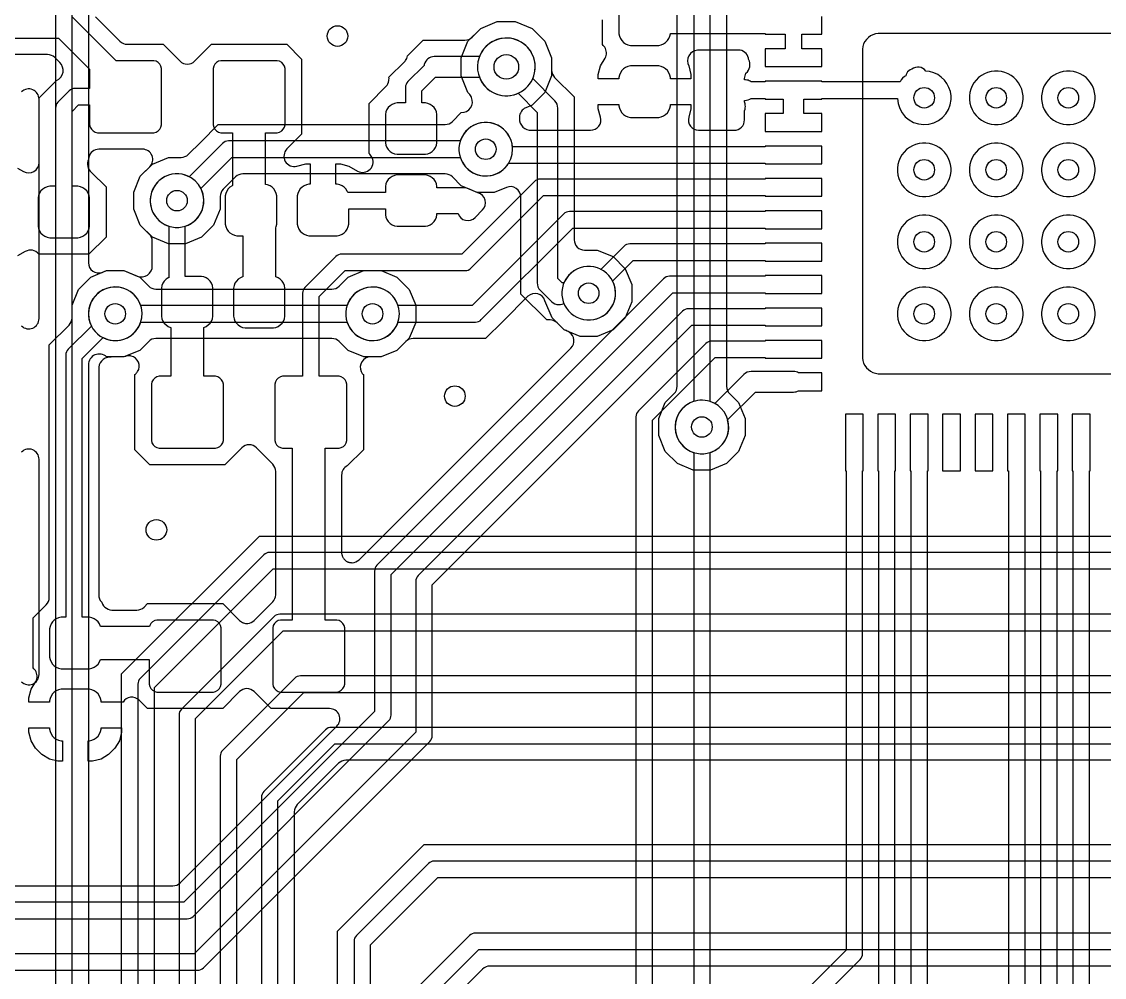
# Model space of a CAD drawing. Header units: millimetres. Extents: x -12.6 to 79.4, y -27 to 65.1.
# Drawn here: x 57.72 to 71.08, y 4.51 to 16.31 of the extents above; entities that cross this region are included whole.
import ezdxf

# ---------------------------------------------------------------- set-up
doc = ezdxf.new("R2010")
doc.units = ezdxf.units.MM

msp = doc.modelspace()

# ---------------------------------------------------------------- linework, layer by layer
at = {"layer": '16_copper'}
for points in [[(65.092, 16.466), (65.092, 16.157), (65.098, 16.126), (65.11, 16.098), (65.127, 16.072), (65.149, 16.049), (65.175, 16.032), (65.204, 16.02), (65.235, 16.014), (65.584, 16.014), (65.614, 16.02), (65.643, 16.032), (65.669, 16.049), (65.691, 16.072), (65.709, 16.098), (65.721, 16.126), (65.727, 16.157), (65.727, 16.159), (66.896, 16.159), (66.896, 16.151), (67.145, 16.151), (67.145, 15.971), (66.896, 15.971), (66.896, 15.751), (67.596, 15.751), (67.596, 15.971), (67.348, 15.971), (67.348, 16.151), (67.596, 16.151), (67.596, 16.371)], [(72.103, 16.161), (68.29, 16.161), (68.257, 16.156), (68.226, 16.146), (68.196, 16.131), (68.17, 16.111), (68.146, 16.088), (68.127, 16.061), (68.112, 16.032), (68.102, 16), (68.096, 15.968), (68.096, 12.154), (68.102, 12.122), (68.112, 12.09), (68.127, 12.061), (68.146, 12.034), (68.17, 12.011), (68.196, 11.991), (68.226, 11.976), (68.257, 11.966), (68.29, 11.961), (72.103, 11.961)]]:
    msp.add_lwpolyline(points, dxfattribs=at)
for points in [[(54.754, 16.104), (58.179, 16.104), (58.561, 15.722), (58.561, 15.482), (58.382, 15.482, 0.198912), (58.31, 15.452), (58.17, 15.312, 0.198912), (58.141, 15.24), (58.141, 14.275), (58.069, 14.275), (58.038, 14.268), (58.009, 14.256), (57.983, 14.239), (57.961, 14.217), (57.943, 14.191), (57.931, 14.162), (57.925, 14.131), (57.925, 13.783), (57.931, 13.752), (57.943, 13.723), (57.961, 13.697), (57.983, 13.675), (58.009, 13.658), (58.038, 13.646), (58.069, 13.639), (58.417, 13.639), (58.448, 13.646), (58.477, 13.658), (58.503, 13.675), (58.525, 13.697), (58.542, 13.723), (58.554, 13.752), (58.56, 13.783), (58.56, 14.131), (58.554, 14.162), (58.542, 14.191), (58.525, 14.217), (58.503, 14.239), (58.477, 14.256), (58.448, 14.268), (58.417, 14.275), (58.344, 14.275), (58.344, 15.198), (58.424, 15.278), (58.561, 15.278), (58.561, 15.032), (58.568, 15.004), (58.583, 14.978), (58.603, 14.958), (58.629, 14.943), (58.657, 14.936), (59.353, 14.936), (59.381, 14.943), (59.407, 14.958), (59.427, 14.978), (59.442, 15.004), (59.45, 15.032), (59.45, 15.728), (59.442, 15.756), (59.427, 15.782), (59.407, 15.802), (59.381, 15.817), (59.353, 15.825), (58.889, 15.825), (58.35, 16.364, 0.198912)], [(58.635, 16.366), (58.936, 16.065, 0.198912), (59.026, 16.028), (59.469, 16.028), (59.677, 15.819, 0.414214), (59.857, 15.819), (60.065, 16.028), (60.993, 16.028), (61.177, 15.844), (61.177, 14.916), (60.996, 14.735, 0.767333), (61.118, 14.523), (61.229, 14.552), (61.283, 14.552), (61.283, 14.299), (61.268, 14.299), (61.237, 14.292), (61.208, 14.28), (61.182, 14.263), (61.16, 14.241), (61.142, 14.215), (61.131, 14.186), (61.124, 14.155), (61.124, 13.807), (61.131, 13.776), (61.142, 13.747), (61.16, 13.721), (61.182, 13.699), (61.208, 13.682), (61.237, 13.67), (61.268, 13.664), (61.616, 13.664), (61.647, 13.67), (61.676, 13.682), (61.702, 13.699), (61.724, 13.721), (61.741, 13.747), (61.753, 13.776), (61.759, 13.807), (61.759, 13.996), (62.212, 13.996), (62.212, 13.923), (62.218, 13.893), (62.23, 13.864), (62.247, 13.838), (62.269, 13.816), (62.295, 13.798), (62.324, 13.786), (62.355, 13.78), (62.704, 13.78), (62.734, 13.786), (62.763, 13.798), (62.789, 13.816), (62.811, 13.838), (62.829, 13.864), (62.841, 13.893), (62.847, 13.923), (62.847, 13.939), (63.107, 13.939, 0.560018), (63.318, 13.888), (63.411, 13.982, 0.565724), (63.353, 14.194), (63.227, 14.247, 0.098497), (63.178, 14.256), (62.847, 14.256), (62.847, 14.272), (62.841, 14.303), (62.829, 14.332), (62.811, 14.358), (62.789, 14.38), (62.763, 14.397), (62.734, 14.409), (62.704, 14.415), (62.355, 14.415), (62.324, 14.409), (62.295, 14.397), (62.269, 14.38), (62.247, 14.358), (62.23, 14.332), (62.218, 14.303), (62.212, 14.272), (62.212, 14.199), (61.748, 14.199), (61.741, 14.215), (61.724, 14.241), (61.702, 14.263), (61.676, 14.28), (61.647, 14.292), (61.616, 14.299), (61.601, 14.299), (61.601, 14.552), (61.655, 14.552), (61.76, 14.524), (61.866, 14.463, 0.79252), (62.037, 14.646), (62.026, 14.66, 0.040017), (62.009, 14.678), (62.009, 15.295), (62.218, 15.505, 0.168017), (62.254, 15.58), (62.255, 15.588, 0.049305), (62.255, 15.62), (62.447, 15.812, 0.021326), (62.454, 15.82), (62.459, 15.827, 0.10472), (62.482, 15.883), (62.677, 16.078), (63.191, 16.078, 0.198912), (63.28, 16.115), (63.387, 16.222), (63.592, 16.307), (63.814, 16.307), (64.02, 16.222), (64.177, 16.065), (64.262, 15.859), (64.262, 15.637), (64.177, 15.431), (64.02, 15.274), (63.942, 15.242), (63.933, 15.237), (63.924, 15.233, 0.128759), (63.88, 15.187), (63.876, 15.178, 0.110875), (63.864, 15.114), (63.865, 15.11, 0.447348), (64.015, 14.966), (64.743, 14.966, 0.49315), (64.866, 15.126), (64.838, 15.229), (64.838, 15.284), (65.092, 15.284), (65.092, 15.268), (65.098, 15.237), (65.11, 15.209), (65.127, 15.183), (65.149, 15.16), (65.175, 15.143), (65.204, 15.131), (65.235, 15.125), (65.584, 15.125), (65.614, 15.131), (65.643, 15.143), (65.669, 15.16), (65.691, 15.183), (65.709, 15.209), (65.721, 15.237), (65.727, 15.268), (65.727, 15.284), (65.981, 15.284), (65.981, 15.229), (65.953, 15.126, 0.49315), (66.076, 14.966), (66.515, 14.966, 0.414214), (66.642, 15.093), (66.642, 15.204), (66.649, 15.228, 0.112245), (66.649, 15.294), (66.642, 15.318, -0.00117), (66.642, 15.334), (66.648, 15.334, 0.161456), (66.723, 15.359), (66.896, 15.359), (66.896, 15.351), (67.119, 15.351), (67.119, 15.171), (66.896, 15.171), (66.896, 14.951), (67.596, 14.951), (67.596, 15.171), (67.373, 15.171), (67.373, 15.351), (67.596, 15.351), (67.596, 15.359), (68.529, 15.359, 0.956717), (69.19, 15.345), (69.19, 15.389, 0.339454), (68.924, 15.692), (68.881, 15.697, 0.412457), (68.707, 15.719), (68.684, 15.71, 0.188315), (68.636, 15.654), (68.632, 15.636), (68.616, 15.628), (68.593, 15.611), (68.575, 15.589), (68.563, 15.564), (68.562, 15.563), (67.596, 15.563), (67.596, 15.571), (66.896, 15.571), (66.896, 15.563), (66.724, 15.563, 0.114873), (66.671, 15.586), (66.656, 15.587, -0.004042), (66.642, 15.588), (66.642, 15.604), (66.66, 15.669, 0.35116), (66.692, 15.842), (66.691, 15.855, 0.355417), (66.566, 15.956), (66.06, 15.956, 0.509995), (65.953, 15.761), (65.981, 15.656), (65.981, 15.601), (65.727, 15.601), (65.727, 15.617), (65.721, 15.648), (65.709, 15.676), (65.691, 15.702), (65.669, 15.725), (65.643, 15.742), (65.614, 15.754), (65.584, 15.76), (65.235, 15.76), (65.204, 15.754), (65.175, 15.742), (65.149, 15.725), (65.127, 15.702), (65.11, 15.676), (65.098, 15.648), (65.092, 15.617), (65.092, 15.601), (64.838, 15.601), (64.838, 15.656), (64.866, 15.761), (64.922, 15.857, 0.284787), (64.917, 15.991), (64.906, 16.004, 0.039956), (64.889, 16.023), (64.889, 16.329, 0.198912)], [(57.672, 14.5), (57.747, 14.457, 0.577351), (57.937, 14.567), (57.937, 15.366), (58.153, 15.582, 0.54388), (58.193, 15.802), (58.132, 15.863, 0.198903), (58.042, 15.9), (57.099, 15.9, 0.820693)], [(57.227, 5.639), (59.587, 5.639, 0.198912), (59.677, 5.676), (61.612, 7.61, 0.668179), (61.522, 7.827), (60.8, 7.827), (60.592, 8.036, 0.414214), (60.412, 8.036), (60.204, 7.827), (59.276, 7.827), (59.172, 7.931, 0.488147), (58.974, 7.906), (58.702, 7.906), (58.702, 7.922), (58.696, 7.953), (58.684, 7.982), (58.666, 8.008), (58.644, 8.03), (58.618, 8.047), (58.589, 8.059), (58.559, 8.065), (58.21, 8.065), (58.179, 8.059), (58.15, 8.047), (58.124, 8.03), (58.102, 8.008), (58.085, 7.982), (58.073, 7.953), (58.067, 7.922), (58.067, 7.906), (57.813, 7.906), (57.813, 7.961), (57.841, 8.066), (57.896, 8.162, 0.284787), (57.892, 8.296), (57.881, 8.31, 0.039956), (57.864, 8.328), (57.864, 8.945), (58.027, 9.109, 0.198912), (58.064, 9.199), (58.064, 12.318), (58.307, 12.56, 0.198912), (58.344, 12.65), (58.344, 12.806), (58.425, 13.002), (58.575, 13.152), (58.771, 13.233), (58.983, 13.233), (59.147, 13.166, 0.549128), (59.334, 13.295), (59.334, 13.595, 0.198912), (59.297, 13.685), (59.187, 13.795), (59.106, 13.991), (59.106, 14.203), (59.187, 14.399), (59.303, 14.515, 0.668185), (59.214, 14.732), (58.674, 14.732, 0.3458), (58.551, 14.635), (58.547, 14.607, 0.338273), (58.584, 14.445), (58.764, 14.266), (58.764, 13.648), (58.552, 13.436), (57.934, 13.436, 0.379162), (57.768, 13.469), (57.672, 13.414)], [(30.135, 5.232), (59.766, 5.232, 0.198912), (59.838, 5.262), (62.251, 7.675, 0.198912), (62.281, 7.747), (62.281, 9.483), (65.757, 12.959), (66.896, 12.959), (66.896, 12.951), (67.596, 12.951), (67.596, 13.171), (66.896, 13.171), (66.896, 13.163), (65.715, 13.163, 0.198912), (65.643, 13.133), (62.107, 9.597, 0.198912), (62.078, 9.525), (62.078, 7.789), (59.724, 5.436), (30.135, 5.436)], [(33.555, 4.597), (59.893, 4.597, 0.198912), (59.965, 4.627), (62.759, 7.421, 0.198912), (62.789, 7.493), (62.789, 9.356), (65.992, 12.559), (66.896, 12.559), (66.896, 12.551), (67.596, 12.551), (67.596, 12.771), (66.896, 12.771), (66.896, 12.763), (65.95, 12.763, 0.198912), (65.878, 12.733), (62.615, 9.47, 0.198912), (62.586, 9.398), (62.586, 7.535), (59.851, 4.801), (33.552, 4.801)], [(55.078, -3.404), (58.039, -3.404, 0.198912), (58.111, -3.374), (65.477, 3.992, 0.198912), (65.507, 4.064), (65.507, 11.388), (66.278, 12.159), (66.896, 12.159), (66.896, 12.151), (67.596, 12.151), (67.596, 12.371), (66.896, 12.371), (66.896, 12.363), (66.236, 12.363, 0.198912), (66.164, 12.333), (65.333, 11.502, 0.198912), (65.303, 11.43), (65.303, 4.106), (57.997, -3.2), (55.078, -3.2)], [(29.17, -4.039), (58.293, -4.039, 0.198912), (58.365, -4.009), (66.188, 3.814, 0.198912), (66.218, 3.886), (66.218, 10.988, 0.401692), (66.434, 11.391), (66.778, 11.734), (67.246, 11.734, 0.129219), (67.309, 11.751), (67.596, 11.751), (67.596, 11.971), (67.309, 11.971, 0.130006), (67.246, 11.988), (66.725, 11.988, 0.198912), (66.635, 11.951), (66.276, 11.592, 0.959307), (65.932, 11.028), (65.97, 11.006, 0.036464), (66.015, 10.988), (66.015, 3.928), (58.251, -3.835), (29.17, -3.835)], [(13.117, -5.944), (59.004, -5.944, 0.198912), (59.076, -5.914), (68.868, 3.878, 0.198912), (68.898, 3.95), (68.898, 10.761), (68.906, 10.761), (68.906, 11.461), (68.686, 11.461), (68.686, 10.761), (68.695, 10.761), (68.695, 3.992), (58.962, -5.74), (13.117, -5.74)], [(37.729, -4.674), (58.623, -4.674, 0.198912), (58.695, -4.644), (68.068, 4.729, 0.198912), (68.098, 4.801), (68.098, 10.761), (68.106, 10.761), (68.106, 11.461), (67.886, 11.461), (67.886, 10.761), (67.895, 10.761), (67.895, 4.843), (58.581, -4.47), (37.729, -4.47)], [(57.328, -10.837), (70.468, 2.303, 0.198912), (70.498, 2.375), (70.498, 10.761), (70.506, 10.761), (70.506, 11.461), (70.286, 11.461), (70.286, 10.761), (70.295, 10.761), (70.295, 2.417), (57.154, -10.723, 0.254524)], [(57.425, -11.502), (70.868, 1.941, 0.198912), (70.898, 2.013), (70.898, 10.761), (70.906, 10.761), (70.906, 11.461), (70.686, 11.461), (70.686, 10.761), (70.695, 10.761), (70.695, 2.055), (57.311, -11.328)], [(57.658, -8.23, 0.198647), (57.73, -8.2), (70.074, 4.119, 0.199178), (70.104, 4.191), (70.104, 10.761), (70.106, 10.761), (70.106, 11.461), (69.886, 11.461), (69.886, 10.761), (69.901, 10.761), (69.901, 4.233), (57.616, -8.026)]]:
    msp.add_lwpolyline(points, format="xyb", dxfattribs=at)
for points in [[(62.734, 14.675), (62.763, 14.687), (62.789, 14.705), (62.811, 14.727), (62.829, 14.753), (62.841, 14.782), (62.847, 14.812), (62.847, 15.161), (62.841, 15.192), (62.829, 15.221), (62.811, 15.247), (62.789, 15.269), (62.763, 15.286), (62.734, 15.298), (62.704, 15.304), (62.662, 15.304), (62.662, 15.452), (62.831, 15.621), (63.371, 15.621, 0.981272), (64.041, 15.863), (64.023, 15.906, 0.654591), (63.371, 15.875), (62.814, 15.875, 0.3458), (62.691, 15.778), (62.689, 15.767), (62.488, 15.566, 0.198912), (62.459, 15.494), (62.459, 15.304), (62.355, 15.304), (62.324, 15.298), (62.295, 15.286), (62.269, 15.269), (62.247, 15.247), (62.23, 15.221), (62.218, 15.192), (62.212, 15.161), (62.212, 14.812), (62.218, 14.782), (62.23, 14.753), (62.247, 14.727), (62.269, 14.705), (62.295, 14.687), (62.324, 14.675), (62.355, 14.669), (62.704, 14.669)], [(63.514, 14.407, 0.209128), (63.731, 14.559), (66.896, 14.559), (66.896, 14.551), (67.596, 14.551), (67.596, 14.771), (66.896, 14.771), (66.896, 14.763), (63.778, 14.763), (63.774, 14.797), (63.763, 14.838), (63.746, 14.878), (63.724, 14.916), (63.698, 14.95), (63.667, 14.981), (63.633, 15.007), (63.596, 15.029), (63.556, 15.045), (63.514, 15.057), (63.471, 15.062), (63.428, 15.062), (63.385, 15.057), (63.343, 15.045), (63.303, 15.029), (63.265, 15.007), (63.231, 14.981), (63.2, 14.95), (63.174, 14.916), (63.152, 14.878), (63.136, 14.838), (63.125, 14.797), (63.119, 14.754), (63.119, 14.71), (63.125, 14.667), (63.136, 14.626), (63.152, 14.586), (63.174, 14.548), (63.2, 14.514), (63.231, 14.483), (63.265, 14.457), (63.303, 14.435), (63.343, 14.419), (63.385, 14.407), (63.428, 14.402), (63.471, 14.402)], [(60.143, 11.048), (60.169, 11.063), (60.189, 11.083), (60.204, 11.109), (60.212, 11.137), (60.212, 11.833), (60.204, 11.861), (60.189, 11.887), (60.169, 11.907), (60.143, 11.922), (60.115, 11.93), (59.969, 11.93), (59.969, 12.532), (59.971, 12.533), (59.999, 12.545), (60.025, 12.562), (60.048, 12.584), (60.065, 12.61), (60.077, 12.639), (60.083, 12.67), (60.083, 13.018), (60.077, 13.049), (60.065, 13.078), (60.048, 13.104), (60.025, 13.126), (59.999, 13.143), (59.971, 13.155), (59.94, 13.162), (59.741, 13.162), (59.741, 13.782, 0.943616), (59.575, 14.422), (59.533, 14.41, 0.722243), (59.538, 13.782), (59.538, 13.146), (59.532, 13.143), (59.506, 13.126), (59.483, 13.104), (59.466, 13.078), (59.454, 13.049), (59.448, 13.018), (59.448, 12.67), (59.454, 12.639), (59.466, 12.61), (59.483, 12.584), (59.506, 12.562), (59.532, 12.545), (59.56, 12.533), (59.562, 12.532), (59.562, 11.93), (59.419, 11.93), (59.391, 11.922), (59.365, 11.907), (59.345, 11.887), (59.33, 11.861), (59.323, 11.833), (59.323, 11.137), (59.33, 11.109), (59.345, 11.083), (59.365, 11.063), (59.391, 11.048), (59.419, 11.04), (60.115, 11.04)], [(61.64, 8.038), (61.666, 8.053), (61.686, 8.073), (61.701, 8.099), (61.709, 8.127), (61.709, 8.823), (61.701, 8.851), (61.686, 8.877), (61.666, 8.897), (61.64, 8.912), (61.612, 8.92), (61.467, 8.92), (61.467, 11.04), (61.639, 11.04), (61.667, 11.048), (61.693, 11.063), (61.713, 11.083), (61.728, 11.109), (61.736, 11.137), (61.736, 11.833), (61.728, 11.861), (61.713, 11.887), (61.693, 11.907), (61.667, 11.922), (61.639, 11.93), (61.392, 11.93), (61.392, 12.912), (61.713, 13.233), (63.195, 13.233, 0.198912), (63.267, 13.263), (64.163, 14.159), (66.896, 14.159), (66.896, 14.151), (67.596, 14.151), (67.596, 14.371), (66.896, 14.371), (66.896, 14.363), (64.121, 14.363, 0.198912), (64.049, 14.333), (63.153, 13.437), (61.671, 13.437, 0.198912), (61.599, 13.407), (61.218, 13.026, 0.198912), (61.189, 12.954), (61.189, 11.93), (60.943, 11.93), (60.915, 11.922), (60.889, 11.907), (60.869, 11.887), (60.854, 11.861), (60.847, 11.833), (60.847, 11.137), (60.854, 11.109), (60.869, 11.083), (60.889, 11.063), (60.915, 11.048), (60.943, 11.04), (61.061, 11.04), (61.061, 8.92), (60.916, 8.92), (60.888, 8.912), (60.862, 8.897), (60.842, 8.877), (60.827, 8.851), (60.82, 8.823), (60.82, 8.127), (60.827, 8.099), (60.842, 8.073), (60.862, 8.053), (60.888, 8.038), (60.916, 8.03), (61.612, 8.03)], [(62.117, 12.375, 0.271945), (62.367, 12.598), (63.322, 12.598, 0.198912), (63.394, 12.628), (64.525, 13.759), (66.896, 13.759), (66.896, 13.751), (67.596, 13.751), (67.596, 13.971), (66.896, 13.971), (66.896, 13.963), (64.483, 13.963, 0.198912), (64.411, 13.933), (63.28, 12.802), (62.367, 12.802), (62.366, 12.806), (62.349, 12.846), (62.327, 12.884), (62.301, 12.918), (62.27, 12.949), (62.236, 12.975), (62.199, 12.997), (62.159, 13.013), (62.117, 13.025), (62.074, 13.03), (62.031, 13.03), (61.988, 13.025), (61.946, 13.013), (61.906, 12.997), (61.868, 12.975), (61.834, 12.949), (61.803, 12.918), (61.777, 12.884), (61.755, 12.846), (61.739, 12.806), (61.728, 12.765), (61.722, 12.722), (61.722, 12.678), (61.728, 12.635), (61.739, 12.594), (61.755, 12.554), (61.777, 12.516), (61.803, 12.482), (61.834, 12.451), (61.868, 12.425), (61.906, 12.403), (61.946, 12.387), (61.988, 12.375), (62.031, 12.37), (62.074, 12.37)], [(64.784, 12.629, 0.497787), (65.014, 13.105), (65.268, 13.359), (66.896, 13.359), (66.896, 13.351), (67.596, 13.351), (67.596, 13.571), (66.896, 13.571), (66.896, 13.563), (65.226, 13.563, 0.198912), (65.154, 13.533), (64.87, 13.248), (64.866, 13.251), (64.826, 13.267), (64.784, 13.279), (64.741, 13.284), (64.698, 13.284), (64.655, 13.279), (64.613, 13.267), (64.573, 13.251), (64.535, 13.229), (64.501, 13.203), (64.47, 13.172), (64.444, 13.138), (64.422, 13.1), (64.406, 13.06), (64.395, 13.019), (64.389, 12.976), (64.389, 12.932), (64.395, 12.889), (64.406, 12.848), (64.422, 12.808), (64.444, 12.77), (64.47, 12.736), (64.501, 12.705), (64.535, 12.679), (64.573, 12.657), (64.613, 12.641), (64.655, 12.629), (64.698, 12.624), (64.741, 12.624)], [(60.116, 8.038), (60.142, 8.053), (60.162, 8.073), (60.177, 8.099), (60.184, 8.127), (60.184, 8.823), (60.177, 8.851), (60.162, 8.877), (60.142, 8.897), (60.116, 8.912), (60.088, 8.92), (59.392, 8.92), (59.364, 8.912), (59.338, 8.897), (59.318, 8.877), (59.303, 8.851), (59.3, 8.84), (58.696, 8.84), (58.696, 8.842), (58.684, 8.871), (58.666, 8.897), (58.644, 8.919), (58.618, 8.936), (58.589, 8.948), (58.559, 8.954), (58.471, 8.954), (58.471, 12.15), (58.727, 12.406, 0.94362), (59.061, 12.975), (59.024, 12.997, 0.722243), (58.583, 12.549), (58.297, 12.264, 0.198912), (58.268, 12.192), (58.268, 8.954), (58.21, 8.954), (58.179, 8.948), (58.15, 8.936), (58.124, 8.919), (58.102, 8.897), (58.085, 8.871), (58.073, 8.842), (58.067, 8.811), (58.067, 8.462), (58.073, 8.432), (58.085, 8.403), (58.102, 8.377), (58.124, 8.355), (58.15, 8.337), (58.179, 8.325), (58.21, 8.319), (58.559, 8.319), (58.589, 8.325), (58.618, 8.337), (58.644, 8.355), (58.666, 8.377), (58.684, 8.403), (58.696, 8.432), (58.696, 8.434), (59.296, 8.434), (59.296, 8.127), (59.303, 8.099), (59.318, 8.073), (59.338, 8.053), (59.364, 8.038), (59.392, 8.03), (60.088, 8.03)], [(61.802, 9.627, 0.190068), (61.887, 9.664), (64.5, 12.277, 0.475561), (64.48, 12.473), (64.466, 12.48, 0.09075), (64.417, 12.502), (64.267, 12.652), (64.18, 12.861, 0.570798), (63.969, 12.916), (63.664, 12.611), (63.448, 12.395), (62.554, 12.395, 0.198912), (62.465, 12.358), (62.354, 12.248), (62.158, 12.167), (62.027, 12.167, 0.545518), (61.912, 11.987), (61.915, 11.981, 0.065687), (61.939, 11.949), (61.939, 11.021), (61.741, 10.824, 0.285518), (61.67, 10.71), (61.67, 9.754), (61.671, 9.747), (61.671, 9.741), (61.673, 9.733), (61.674, 9.726), (61.676, 9.72), (61.677, 9.713), (61.68, 9.706), (61.683, 9.699), (61.686, 9.694), (61.689, 9.688), (61.694, 9.682), (61.698, 9.675), (61.702, 9.671), (61.706, 9.666), (61.712, 9.661), (61.717, 9.655), (61.723, 9.652), (61.728, 9.648), (61.735, 9.644), (61.741, 9.64), (61.747, 9.638), (61.753, 9.635), (61.76, 9.633), (61.767, 9.63), (61.774, 9.63), (61.78, 9.628), (61.788, 9.628), (61.795, 9.627)], [(60.514, 8.878, 0.174637), (60.592, 8.914), (60.82, 9.143, 0.198912), (60.858, 9.232), (60.858, 10.755, 0.198912), (60.82, 10.844), (60.619, 11.046, 0.414214), (60.439, 11.046), (60.231, 10.837), (59.303, 10.837), (59.119, 11.021), (59.119, 11.949, 0.06897), (59.147, 11.979), (59.154, 11.987, 0.51816), (59.074, 12.178), (59.064, 12.181, 0.142962), (58.983, 12.167), (58.827, 12.167, 0.021326), (58.817, 12.166), (58.808, 12.164, 0.428076), (58.674, 12.013), (58.674, 9.229, 0.185657), (58.707, 9.144), (58.711, 9.139, 0.355123), (58.86, 9.043), (59.144, 9.043, 0.198912), (59.234, 9.08), (59.276, 9.123), (60.204, 9.123), (60.412, 8.914), (60.422, 8.906), (60.432, 8.898), (60.433, 8.897), (60.434, 8.897), (60.446, 8.891), (60.457, 8.885), (60.458, 8.885), (60.459, 8.884), (60.472, 8.881), (60.485, 8.878), (60.486, 8.878), (60.487, 8.878), (60.5, 8.878), (60.513, 8.877)], [(58.884, -5.308, 0.182645), (58.949, -5.279), (68.468, 4.24, 0.198912), (68.498, 4.312), (68.498, 10.761), (68.506, 10.761), (68.506, 11.461), (68.286, 11.461), (68.286, 10.761), (68.295, 10.761), (68.295, 4.354), (58.835, -5.105), (34.662, -5.105), (34.407, -4.85, 0.94362), (33.837, -4.515), (33.815, -4.553, 0.722243), (34.263, -4.993), (34.548, -5.279, 0.198912), (34.62, -5.309), (58.877, -5.309)]]:
    msp.add_lwpolyline(points, format="xyb", close=True, dxfattribs=at)
for points in [[(60.86, 12.533), (60.888, 12.545), (60.914, 12.562), (60.937, 12.584), (60.954, 12.61), (60.966, 12.639), (60.972, 12.67), (60.972, 13.018), (60.966, 13.049), (60.954, 13.078), (60.937, 13.104), (60.914, 13.126), (60.888, 13.143), (60.86, 13.155), (60.859, 13.155), (60.859, 13.763), (60.864, 13.776), (60.87, 13.807), (60.87, 14.155), (60.864, 14.186), (60.852, 14.215), (60.835, 14.241), (60.813, 14.263), (60.787, 14.28), (60.758, 14.292), (60.732, 14.298), (60.732, 14.936), (60.877, 14.936), (60.905, 14.943), (60.931, 14.958), (60.951, 14.978), (60.966, 15.004), (60.974, 15.032), (60.974, 15.728), (60.966, 15.756), (60.951, 15.782), (60.931, 15.802), (60.905, 15.817), (60.877, 15.825), (60.181, 15.825), (60.153, 15.817), (60.127, 15.802), (60.107, 15.782), (60.092, 15.756), (60.085, 15.728), (60.085, 15.032), (60.092, 15.004), (60.107, 14.978), (60.127, 14.958), (60.153, 14.943), (60.181, 14.936), (60.326, 14.936), (60.326, 14.283), (60.319, 14.28), (60.293, 14.263), (60.271, 14.241), (60.253, 14.215), (60.242, 14.186), (60.235, 14.155), (60.235, 13.807), (60.242, 13.776), (60.253, 13.747), (60.271, 13.721), (60.293, 13.699), (60.319, 13.682), (60.348, 13.67), (60.379, 13.664), (60.453, 13.664), (60.453, 13.156), (60.449, 13.155), (60.421, 13.143), (60.395, 13.126), (60.372, 13.104), (60.355, 13.078), (60.343, 13.049), (60.337, 13.018), (60.337, 12.67), (60.343, 12.639), (60.355, 12.61), (60.372, 12.584), (60.395, 12.562), (60.421, 12.545), (60.449, 12.533), (60.48, 12.527), (60.829, 12.527)], [(69.813, 15.042), (69.855, 15.054), (69.895, 15.07), (69.932, 15.092), (69.967, 15.118), (69.997, 15.149), (70.024, 15.183), (70.045, 15.221), (70.062, 15.261), (70.073, 15.302), (70.079, 15.345), (70.079, 15.389), (70.073, 15.432), (70.062, 15.473), (70.045, 15.513), (70.024, 15.551), (69.997, 15.585), (69.967, 15.616), (69.932, 15.642), (69.895, 15.664), (69.855, 15.68), (69.813, 15.692), (69.77, 15.697), (69.727, 15.697), (69.684, 15.692), (69.642, 15.68), (69.602, 15.664), (69.565, 15.642), (69.53, 15.616), (69.5, 15.585), (69.473, 15.551), (69.452, 15.513), (69.435, 15.473), (69.424, 15.432), (69.418, 15.389), (69.418, 15.345), (69.424, 15.302), (69.435, 15.261), (69.452, 15.221), (69.473, 15.183), (69.5, 15.149), (69.53, 15.118), (69.565, 15.092), (69.602, 15.07), (69.642, 15.054), (69.684, 15.042), (69.727, 15.037), (69.77, 15.037)], [(70.702, 15.042), (70.744, 15.054), (70.784, 15.07), (70.821, 15.092), (70.856, 15.118), (70.886, 15.149), (70.913, 15.183), (70.934, 15.221), (70.951, 15.261), (70.962, 15.302), (70.968, 15.345), (70.968, 15.389), (70.962, 15.432), (70.951, 15.473), (70.934, 15.513), (70.913, 15.551), (70.886, 15.585), (70.856, 15.616), (70.821, 15.642), (70.784, 15.664), (70.744, 15.68), (70.702, 15.692), (70.659, 15.697), (70.616, 15.697), (70.573, 15.692), (70.531, 15.68), (70.491, 15.664), (70.454, 15.642), (70.419, 15.616), (70.389, 15.585), (70.362, 15.551), (70.341, 15.513), (70.324, 15.473), (70.313, 15.432), (70.307, 15.389), (70.307, 15.345), (70.313, 15.302), (70.324, 15.261), (70.341, 15.221), (70.362, 15.183), (70.389, 15.149), (70.419, 15.118), (70.454, 15.092), (70.491, 15.07), (70.531, 15.054), (70.573, 15.042), (70.616, 15.037), (70.659, 15.037)], [(68.924, 14.153), (68.966, 14.165), (69.006, 14.181), (69.043, 14.203), (69.078, 14.229), (69.108, 14.26), (69.135, 14.294), (69.156, 14.332), (69.173, 14.372), (69.184, 14.413), (69.19, 14.456), (69.19, 14.5), (69.184, 14.543), (69.173, 14.584), (69.156, 14.624), (69.135, 14.662), (69.108, 14.696), (69.078, 14.727), (69.043, 14.753), (69.006, 14.775), (68.966, 14.791), (68.924, 14.803), (68.881, 14.808), (68.838, 14.808), (68.795, 14.803), (68.753, 14.791), (68.713, 14.775), (68.676, 14.753), (68.641, 14.727), (68.611, 14.696), (68.584, 14.662), (68.563, 14.624), (68.546, 14.584), (68.535, 14.543), (68.529, 14.5), (68.529, 14.456), (68.535, 14.413), (68.546, 14.372), (68.563, 14.332), (68.584, 14.294), (68.611, 14.26), (68.641, 14.229), (68.676, 14.203), (68.713, 14.181), (68.753, 14.165), (68.795, 14.153), (68.838, 14.148), (68.881, 14.148)], [(69.813, 14.153), (69.855, 14.165), (69.895, 14.181), (69.932, 14.203), (69.967, 14.229), (69.997, 14.26), (70.024, 14.294), (70.045, 14.332), (70.062, 14.372), (70.073, 14.413), (70.079, 14.456), (70.079, 14.5), (70.073, 14.543), (70.062, 14.584), (70.045, 14.624), (70.024, 14.662), (69.997, 14.696), (69.967, 14.727), (69.932, 14.753), (69.895, 14.775), (69.855, 14.791), (69.813, 14.803), (69.77, 14.808), (69.727, 14.808), (69.684, 14.803), (69.642, 14.791), (69.602, 14.775), (69.565, 14.753), (69.53, 14.727), (69.5, 14.696), (69.473, 14.662), (69.452, 14.624), (69.435, 14.584), (69.424, 14.543), (69.418, 14.5), (69.418, 14.456), (69.424, 14.413), (69.435, 14.372), (69.452, 14.332), (69.473, 14.294), (69.5, 14.26), (69.53, 14.229), (69.565, 14.203), (69.602, 14.181), (69.642, 14.165), (69.684, 14.153), (69.727, 14.148), (69.77, 14.148)], [(70.702, 14.153), (70.744, 14.165), (70.784, 14.181), (70.821, 14.203), (70.856, 14.229), (70.886, 14.26), (70.913, 14.294), (70.934, 14.332), (70.951, 14.372), (70.962, 14.413), (70.968, 14.456), (70.968, 14.5), (70.962, 14.543), (70.951, 14.584), (70.934, 14.624), (70.913, 14.662), (70.886, 14.696), (70.856, 14.727), (70.821, 14.753), (70.784, 14.775), (70.744, 14.791), (70.702, 14.803), (70.659, 14.808), (70.616, 14.808), (70.573, 14.803), (70.531, 14.791), (70.491, 14.775), (70.454, 14.753), (70.419, 14.727), (70.389, 14.696), (70.362, 14.662), (70.341, 14.624), (70.324, 14.584), (70.313, 14.543), (70.307, 14.5), (70.307, 14.456), (70.313, 14.413), (70.324, 14.372), (70.341, 14.332), (70.362, 14.294), (70.389, 14.26), (70.419, 14.229), (70.454, 14.203), (70.491, 14.181), (70.531, 14.165), (70.573, 14.153), (70.616, 14.148), (70.659, 14.148)], [(68.924, 13.264), (68.966, 13.276), (69.006, 13.292), (69.043, 13.314), (69.078, 13.34), (69.108, 13.371), (69.135, 13.405), (69.156, 13.443), (69.173, 13.483), (69.184, 13.524), (69.19, 13.567), (69.19, 13.611), (69.184, 13.654), (69.173, 13.695), (69.156, 13.735), (69.135, 13.773), (69.108, 13.807), (69.078, 13.838), (69.043, 13.864), (69.006, 13.886), (68.966, 13.902), (68.924, 13.914), (68.881, 13.919), (68.838, 13.919), (68.795, 13.914), (68.753, 13.902), (68.713, 13.886), (68.676, 13.864), (68.641, 13.838), (68.611, 13.807), (68.584, 13.773), (68.563, 13.735), (68.546, 13.695), (68.535, 13.654), (68.529, 13.611), (68.529, 13.567), (68.535, 13.524), (68.546, 13.483), (68.563, 13.443), (68.584, 13.405), (68.611, 13.371), (68.641, 13.34), (68.676, 13.314), (68.713, 13.292), (68.753, 13.276), (68.795, 13.264), (68.838, 13.259), (68.881, 13.259)], [(69.813, 13.264), (69.855, 13.276), (69.895, 13.292), (69.932, 13.314), (69.967, 13.34), (69.997, 13.371), (70.024, 13.405), (70.045, 13.443), (70.062, 13.483), (70.073, 13.524), (70.079, 13.567), (70.079, 13.611), (70.073, 13.654), (70.062, 13.695), (70.045, 13.735), (70.024, 13.773), (69.997, 13.807), (69.967, 13.838), (69.932, 13.864), (69.895, 13.886), (69.855, 13.902), (69.813, 13.914), (69.77, 13.919), (69.727, 13.919), (69.684, 13.914), (69.642, 13.902), (69.602, 13.886), (69.565, 13.864), (69.53, 13.838), (69.5, 13.807), (69.473, 13.773), (69.452, 13.735), (69.435, 13.695), (69.424, 13.654), (69.418, 13.611), (69.418, 13.567), (69.424, 13.524), (69.435, 13.483), (69.452, 13.443), (69.473, 13.405), (69.5, 13.371), (69.53, 13.34), (69.565, 13.314), (69.602, 13.292), (69.642, 13.276), (69.684, 13.264), (69.727, 13.259), (69.77, 13.259)], [(70.702, 13.264), (70.744, 13.276), (70.784, 13.292), (70.821, 13.314), (70.856, 13.34), (70.886, 13.371), (70.913, 13.405), (70.934, 13.443), (70.951, 13.483), (70.962, 13.524), (70.968, 13.567), (70.968, 13.611), (70.962, 13.654), (70.951, 13.695), (70.934, 13.735), (70.913, 13.773), (70.886, 13.807), (70.856, 13.838), (70.821, 13.864), (70.784, 13.886), (70.744, 13.902), (70.702, 13.914), (70.659, 13.919), (70.616, 13.919), (70.573, 13.914), (70.531, 13.902), (70.491, 13.886), (70.454, 13.864), (70.419, 13.838), (70.389, 13.807), (70.362, 13.773), (70.341, 13.735), (70.324, 13.695), (70.313, 13.654), (70.307, 13.611), (70.307, 13.567), (70.313, 13.524), (70.324, 13.483), (70.341, 13.443), (70.362, 13.405), (70.389, 13.371), (70.419, 13.34), (70.454, 13.314), (70.491, 13.292), (70.531, 13.276), (70.573, 13.264), (70.616, 13.259), (70.659, 13.259)], [(68.924, 12.375), (68.966, 12.387), (69.006, 12.403), (69.043, 12.425), (69.078, 12.451), (69.108, 12.482), (69.135, 12.516), (69.156, 12.554), (69.173, 12.594), (69.184, 12.635), (69.19, 12.678), (69.19, 12.722), (69.184, 12.765), (69.173, 12.806), (69.156, 12.846), (69.135, 12.884), (69.108, 12.918), (69.078, 12.949), (69.043, 12.975), (69.006, 12.997), (68.966, 13.013), (68.924, 13.025), (68.881, 13.03), (68.838, 13.03), (68.795, 13.025), (68.753, 13.013), (68.713, 12.997), (68.676, 12.975), (68.641, 12.949), (68.611, 12.918), (68.584, 12.884), (68.563, 12.846), (68.546, 12.806), (68.535, 12.765), (68.529, 12.722), (68.529, 12.678), (68.535, 12.635), (68.546, 12.594), (68.563, 12.554), (68.584, 12.516), (68.611, 12.482), (68.641, 12.451), (68.676, 12.425), (68.713, 12.403), (68.753, 12.387), (68.795, 12.375), (68.838, 12.37), (68.881, 12.37)], [(69.813, 12.375), (69.855, 12.387), (69.895, 12.403), (69.932, 12.425), (69.967, 12.451), (69.997, 12.482), (70.024, 12.516), (70.045, 12.554), (70.062, 12.594), (70.073, 12.635), (70.079, 12.678), (70.079, 12.722), (70.073, 12.765), (70.062, 12.806), (70.045, 12.846), (70.024, 12.884), (69.997, 12.918), (69.967, 12.949), (69.932, 12.975), (69.895, 12.997), (69.855, 13.013), (69.813, 13.025), (69.77, 13.03), (69.727, 13.03), (69.684, 13.025), (69.642, 13.013), (69.602, 12.997), (69.565, 12.975), (69.53, 12.949), (69.5, 12.918), (69.473, 12.884), (69.452, 12.846), (69.435, 12.806), (69.424, 12.765), (69.418, 12.722), (69.418, 12.678), (69.424, 12.635), (69.435, 12.594), (69.452, 12.554), (69.473, 12.516), (69.5, 12.482), (69.53, 12.451), (69.565, 12.425), (69.602, 12.403), (69.642, 12.387), (69.684, 12.375), (69.727, 12.37), (69.77, 12.37)], [(70.702, 12.375), (70.744, 12.387), (70.784, 12.403), (70.821, 12.425), (70.856, 12.451), (70.886, 12.482), (70.913, 12.516), (70.934, 12.554), (70.951, 12.594), (70.962, 12.635), (70.968, 12.678), (70.968, 12.722), (70.962, 12.765), (70.951, 12.806), (70.934, 12.846), (70.913, 12.884), (70.886, 12.918), (70.856, 12.949), (70.821, 12.975), (70.784, 12.997), (70.744, 13.013), (70.702, 13.025), (70.659, 13.03), (70.616, 13.03), (70.573, 13.025), (70.531, 13.013), (70.491, 12.997), (70.454, 12.975), (70.419, 12.949), (70.389, 12.918), (70.362, 12.884), (70.341, 12.846), (70.324, 12.806), (70.313, 12.765), (70.307, 12.722), (70.307, 12.678), (70.313, 12.635), (70.324, 12.594), (70.341, 12.554), (70.362, 12.516), (70.389, 12.482), (70.419, 12.451), (70.454, 12.425), (70.491, 12.403), (70.531, 12.387), (70.573, 12.375), (70.616, 12.37), (70.659, 12.37)], [(69.306, 11.461), (69.086, 11.461), (69.086, 10.761), (69.306, 10.761)], [(69.706, 11.461), (69.486, 11.461), (69.486, 10.761), (69.706, 10.761)], [(58.171, 7.176), (58.066, 7.204), (57.972, 7.259), (57.895, 7.336), (57.841, 7.43), (57.813, 7.535), (57.813, 7.589), (58.067, 7.589), (58.067, 7.573), (58.073, 7.543), (58.085, 7.514), (58.102, 7.488), (58.124, 7.466), (58.15, 7.448), (58.179, 7.436), (58.21, 7.43), (58.225, 7.43), (58.225, 7.176)], [(58.543, 7.176), (58.543, 7.43), (58.559, 7.43), (58.589, 7.436), (58.618, 7.448), (58.644, 7.466), (58.666, 7.488), (58.684, 7.514), (58.696, 7.543), (58.702, 7.573), (58.702, 7.589), (58.956, 7.589), (58.956, 7.535), (58.928, 7.43), (58.873, 7.336), (58.796, 7.259), (58.702, 7.204), (58.597, 7.176)]]:
    msp.add_lwpolyline(points, close=True, dxfattribs=at)
at = {"layer": '1_copper'}
for points in [[(57.521, -7.215), (58.314, -6.422, 0.198912), (58.344, -6.35), (58.344, 19.643), (59.277, 20.576), (59.297, 20.58, 0.120111), (59.348, 20.611), (60.2, 21.463), (64.413, 21.463), (65.049, 20.827, 0.966787), (65.651, 20.555), (65.668, 20.595, 0.644022), (65.228, 21.006), (64.555, 21.68, 0.198912), (64.465, 21.717), (60.147, 21.717, 0.198912), (60.057, 21.68), (59.168, 20.791, 0.161413), (59.133, 20.719), (58.17, 19.757, 0.198912), (58.141, 19.685), (58.141, -6.308), (57.377, -7.072)], [(66.015, 19.751), (66.015, 11.618), (66.01, 11.616), (65.97, 11.6), (65.932, 11.578), (65.898, 11.552), (65.867, 11.521), (65.841, 11.487), (65.819, 11.449), (65.803, 11.409), (65.792, 11.368), (65.786, 11.325), (65.786, 11.281), (65.792, 11.238), (65.803, 11.197), (65.819, 11.157), (65.841, 11.119), (65.867, 11.085), (65.898, 11.054), (65.932, 11.028), (65.97, 11.006), (66.01, 10.99), (66.052, 10.978), (66.095, 10.973), (66.138, 10.973), (66.181, 10.978, 0.773262), (66.218, 11.618), (66.218, 19.751, 0.943616)], [(66.421, 19.564), (66.421, 11.805, 0.198912), (66.458, 11.715), (66.568, 11.605), (66.65, 11.409), (66.65, 11.197), (66.568, 11.001), (66.418, 10.851), (66.222, 10.77), (66.01, 10.77), (65.814, 10.851), (65.664, 11.001), (65.583, 11.197), (65.583, 11.409), (65.664, 11.605), (65.774, 11.715, 0.198912), (65.811, 11.805), (65.811, 16.636, 0.696459)], [(58.547, 16.694), (58.547, 13.331, 0.514611), (58.715, 13.211), (58.723, 13.213), (58.771, 13.233), (58.983, 13.233), (59.179, 13.152), (59.29, 13.042, 0.198912), (59.379, 13.005), (61.55, 13.005, 0.198912), (61.64, 13.042), (61.75, 13.152), (61.946, 13.233), (62.158, 13.233), (62.354, 13.152), (62.504, 13.002), (62.586, 12.806), (62.586, 12.594), (62.504, 12.398), (62.354, 12.248), (62.158, 12.167), (61.946, 12.167), (61.75, 12.248), (61.64, 12.358, 0.198912), (61.55, 12.395), (59.379, 12.395, 0.198912), (59.29, 12.358), (59.179, 12.248), (58.983, 12.167), (58.771, 12.167, 0.667923), (58.547, 12.069), (58.547, -6.476)], [(57.721, 12.551, 0.668185), (57.937, 12.641), (57.937, 15.349, 0.668179), (57.721, 15.439)], [(57.721, 8.157, 0.668185), (57.937, 8.247), (57.937, 10.904, 0.668179), (57.721, 10.994)], [(57.425, -9.597), (59.33, -7.692, 0.198912), (59.36, -7.62), (59.36, 8.086), (60.824, 9.55), (74.184, 9.55, 0.943616), (74.823, 9.717), (74.812, 9.758, 0.722243), (74.184, 9.754), (60.782, 9.754, 0.198912), (60.71, 9.724), (59.186, 8.2, 0.198912), (59.157, 8.128), (59.157, -7.578), (57.311, -9.423)], [(58.953, -7.441), (58.953, 8.254), (60.656, 9.957), (73.996, 9.957, 0.198912)], [(57.552, -10.232), (59.838, -7.946, 0.198912), (59.868, -7.874), (59.868, 7.705), (60.951, 8.788), (74.819, 8.788, 0.943616), (75.458, 8.955), (75.447, 8.996, 0.722243), (74.819, 8.992), (60.909, 8.992, 0.198912), (60.837, 8.962), (59.694, 7.819, 0.198912), (59.665, 7.747), (59.665, -7.832), (57.438, -10.058)], [(54.631, -16.836), (60.346, -11.121, 0.198912), (60.376, -11.049), (60.376, 7.197), (61.205, 8.026), (75.454, 8.026, 0.943616), (76.093, 8.193), (76.082, 8.234, 0.722243), (75.454, 8.23), (61.163, 8.23, 0.198912), (61.091, 8.2), (60.202, 7.311, 0.198912), (60.173, 7.239), (60.173, -11.007), (54.517, -16.662)], [(55.253, -17.357), (60.854, -11.756, 0.198912), (60.884, -11.684), (60.884, 6.689), (61.586, 7.391), (76.089, 7.391, 0.943616), (76.728, 7.558), (76.717, 7.599, 0.722243), (76.089, 7.595), (61.544, 7.595, 0.198912), (61.472, 7.565), (60.71, 6.803, 0.198912), (60.681, 6.731), (60.681, -11.642), (55.109, -17.213, 0.208709)], [(75.901, 7.188), (61.723, 7.188, 0.198912), (61.633, 7.151), (61.124, 6.642, 0.198912), (61.087, 6.552), (61.087, -11.81)], [(61.62, -12.267), (61.62, 5.079), (61.836, 5.295), (61.836, 5.295), (62.472, 5.931), (62.472, 5.931), (62.688, 6.147), (77.171, 6.147, 0.198912), (77.261, 6.184), (77.371, 6.294), (77.567, 6.375), (77.779, 6.375), (77.975, 6.294), (78.125, 6.144), (78.207, 5.948), (78.207, 5.736, 0.731247), (78.293, 5.486), (78.414, 5.486), (78.61, 5.405), (78.76, 5.255), (78.842, 5.059), (78.842, 4.847), (78.76, 4.651), (78.61, 4.501)], [(55.647, -18.868), (61.997, -12.518, 0.198912), (62.027, -12.446), (62.027, 4.911), (62.856, 5.74), (77.359, 5.74, 0.943616), (77.998, 5.907), (77.987, 5.948, 0.722243), (77.359, 5.944), (62.814, 5.944, 0.198912), (62.742, 5.914), (61.853, 5.025, 0.198912), (61.824, 4.953), (61.824, -12.404), (55.533, -18.694)], [(56.713, -19.032), (62.65, -13.095, 0.198912), (62.687, -13.005), (62.687, -12.7, 0.161412), (62.662, -12.624), (62.662, 4.149), (63.364, 4.851), (77.994, 4.851, 0.943616), (78.633, 5.018), (78.622, 5.059, 0.722243), (77.994, 5.055), (63.322, 5.055, 0.198912), (63.25, 5.025), (62.488, 4.263, 0.198912), (62.459, 4.191), (62.459, -12.625), (62.447, -12.642, 0.120111), (62.433, -12.7), (62.433, -12.952), (56.533, -18.852)], [(74.71, 4.411, 0.767326), (74.647, 4.648), (63.501, 4.648, 0.198912), (63.411, 4.611), (62.902, 4.102, 0.198912)]]:
    msp.add_lwpolyline(points, format="xyb", dxfattribs=at)
for points in [[(64.613, 12.421), (64.417, 12.502), (64.332, 12.587, 0.198912), (64.242, 12.624), (64.201, 12.624), (63.881, 12.944), (63.881, 14.143, 0.534518), (63.705, 14.261), (63.555, 14.199), (63.343, 14.199), (63.147, 14.28), (63.037, 14.39, 0.198912), (62.947, 14.427), (60.453, 14.427, 0.198912), (60.363, 14.39), (60.21, 14.237, 0.198912), (60.173, 14.147), (60.173, 13.991), (60.091, 13.795), (59.941, 13.645), (59.745, 13.564), (59.533, 13.564), (59.337, 13.645), (59.187, 13.795), (59.106, 13.991), (59.106, 14.203), (59.187, 14.399), (59.337, 14.549), (59.533, 14.63), (59.689, 14.63, 0.198912), (59.779, 14.668), (59.932, 14.821), (59.932, 14.821), (60.148, 15.037), (62.947, 15.037, 0.198912), (63.037, 15.074), (63.147, 15.184, 0.549395), (63.274, 15.372), (63.27, 15.381, 0.11241), (63.229, 15.431), (63.144, 15.637), (63.144, 15.859), (63.229, 16.065), (63.387, 16.222), (63.592, 16.307), (63.814, 16.307), (64.02, 16.222), (64.177, 16.065), (64.262, 15.859), (64.262, 15.709, 0.198912), (64.299, 15.619), (64.541, 15.377), (64.541, 13.614, 0.414214), (64.668, 13.487), (64.825, 13.487), (65.021, 13.406), (65.171, 13.256), (65.253, 13.06), (65.253, 12.848), (65.171, 12.652), (65.021, 12.502), (64.825, 12.421)], [(64.784, 12.629, 1), (64.655, 13.279), (64.613, 13.267, 0.198914), (64.422, 13.1), (64.414, 13.081), (64.391, 13.081), (64.338, 13.134), (64.338, 15.24, 0.198912), (64.301, 15.33), (64.028, 15.603, 0.981268), (63.384, 15.906), (63.366, 15.863, 0.65459), (63.848, 15.423), (64.084, 15.187), (64.084, 13.081, 0.198912), (64.121, 12.991), (64.248, 12.864, 0.344151), (64.414, 12.827), (64.422, 12.808), (64.444, 12.77), (64.47, 12.736), (64.501, 12.705), (64.535, 12.679), (64.573, 12.657), (64.613, 12.641), (64.655, 12.629), (64.698, 12.624), (64.741, 12.624)], [(59.704, 13.772, 0.497787), (59.934, 14.248), (60.316, 14.63), (63.135, 14.63, 0.943616), (63.774, 14.797), (63.763, 14.838, 0.722243), (63.135, 14.834), (60.274, 14.834, 0.198912), (60.202, 14.804), (59.79, 14.391), (59.786, 14.394), (59.746, 14.41), (59.704, 14.422), (59.661, 14.427), (59.618, 14.427), (59.575, 14.422), (59.533, 14.41), (59.493, 14.394), (59.455, 14.372), (59.421, 14.346), (59.39, 14.315), (59.364, 14.281), (59.342, 14.243), (59.326, 14.203), (59.315, 14.162), (59.309, 14.119), (59.309, 14.075), (59.315, 14.032), (59.326, 13.991), (59.342, 13.951), (59.364, 13.913), (59.39, 13.879), (59.421, 13.848), (59.455, 13.822), (59.493, 13.8), (59.533, 13.784), (59.575, 13.772), (59.618, 13.767), (59.661, 13.767)], [(58.942, 12.375, 0.271945), (59.192, 12.598), (61.738, 12.598, 0.943616), (62.377, 12.765), (62.366, 12.806, 0.722243), (61.738, 12.802), (59.192, 12.802), (59.191, 12.806), (59.174, 12.846), (59.152, 12.884), (59.126, 12.918), (59.095, 12.949), (59.061, 12.975), (59.024, 12.997), (58.984, 13.013), (58.942, 13.025), (58.899, 13.03), (58.856, 13.03), (58.813, 13.025), (58.771, 13.013), (58.731, 12.997), (58.693, 12.975), (58.659, 12.949), (58.628, 12.918), (58.602, 12.884), (58.58, 12.846), (58.564, 12.806), (58.553, 12.765), (58.547, 12.722), (58.547, 12.678), (58.553, 12.635), (58.564, 12.594), (58.58, 12.554), (58.602, 12.516), (58.628, 12.482), (58.659, 12.451), (58.693, 12.425), (58.731, 12.403), (58.771, 12.387), (58.813, 12.375), (58.856, 12.37), (58.899, 12.37)]]:
    msp.add_lwpolyline(points, format="xyb", close=True, dxfattribs=at)
at = {"layer": 'drills_via_1_16'}
for centre, radius in [((61.62, 16.129), 0.127), ((63.703, 15.748), 0.152), ((68.859, 15.367), 0.127), ((69.748, 15.367), 0.127), ((70.637, 15.367), 0.127), ((63.449, 14.732), 0.127), ((68.859, 14.478), 0.127), ((69.748, 14.478), 0.127), ((70.637, 14.478), 0.127), ((59.639, 14.097), 0.127), ((68.859, 13.589), 0.127), ((69.748, 13.589), 0.127), ((70.637, 13.589), 0.127), ((64.719, 12.954), 0.127), ((58.877, 12.7), 0.127), ((62.052, 12.7), 0.127), ((68.859, 12.7), 0.127), ((69.748, 12.7), 0.127), ((70.637, 12.7), 0.127), ((63.068, 11.684), 0.127), ((66.116, 11.303), 0.127), ((59.385, 10.033), 0.127)]:
    msp.add_circle(centre, radius, dxfattribs=at)

doc.saveas('drawing.dxf')
